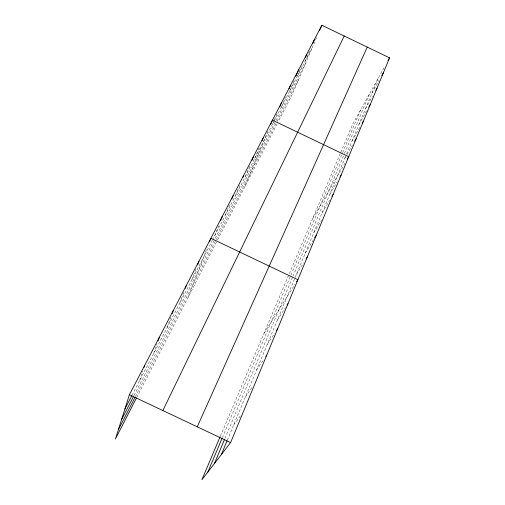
<?xml version="1.0" encoding="UTF-8"?>
<svg xmlns="http://www.w3.org/2000/svg" width="505" height="505" viewBox="0 0 505 505"><rect width="100%" height="100%" fill="white"/><g stroke="black" fill="none" stroke-linecap="round" stroke-linejoin="round"><path stroke-width="0.38" stroke-dasharray="2.52 1.89" d="M139.658 380.536L142.827 371.055M153.709 353.437L157.049 343.861M167.086 327.631L170.81 317.291M179.837 303.025L183.927 291.978M192.007 279.543L195.889 269.304M188.163 297.218L207.271 247.696M214.758 235.646L218.684 225.647M225.407 215.105L229.466 204.891M235.614 195.422L239.641 185.392M245.398 176.542L250.126 164.901M254.791 158.418L259.172 147.738M245.121 186.212L267.985 130.928M272.75 123.769L277.289 112.868M227.326 440.196L345.407 156.872M346.6 154L378.094 78.439M281.335 107.205L285.495 97.288M224.971 438.39L292.685 276.942M292.988 276.222L344.208 154.113M344.505 153.4L369.37 94.119M289.592 91.272L294.409 79.859M222.351 437.658L290.659 275.768M290.956 275.067L341.702 154.801M342.598 152.668L360.829 109.465M220.445 436.004L340.458 153.065M340.761 152.352L352.951 123.63L384.589 66.767M297.54 75.933L301.498 66.616M305.197 61.162L309.502 51.081M316.603 37.534L292.199 94.473L278.299 121.553M136.804 397.296L217.2 240.626M217.56 239.925L277.592 122.93M135.447 396.532L215.932 240.153M216.285 239.471L276.058 123.34M277.119 121.276L298.588 79.569M134.071 395.371L214.846 238.972M215.206 238.272L275.642 121.244M276.001 120.556L305.506 63.422M132.095 395.137L212.251 240.494M212.605 239.799L273.824 121.699M274.177 121.011L312.582 46.927M371.926 93.236L379.192 80.263M365.525 108.594L372.412 96.379M358.885 124.533L366.908 110.399M351.985 141.091L359.996 127.09M344.808 158.305L352.288 145.345M312.702 218.507L344.795 163.424M329.803 194.311L337.22 181.705M321.956 213.142L329.595 200.308M313.782 232.761L321.363 220.18M305.254 253.207L313.87 239.124M296.359 274.55L303.663 262.796M264.02 333.281L294.97 284.353M277.359 320.151L285.445 307.627M267.189 344.543L274.594 333.357M256.54 370.096L263.78 359.465M245.373 396.898L252.614 386.622M233.645 425.04L240.538 415.653"/><path stroke-width="0.76" d="M220.136 436.73L201.886 479.75L230.608 442.601L389.557 57.841L321.868 25.25L129.413 394.721L115.443 438.927L136.451 397.99M144.045 367.406L144.777 365.222M158.071 340.919L159.359 337.233M172.142 313.599L173.209 310.644M185.291 288.298L186.383 285.35M197.55 264.917L198.932 261.262M209.506 241.908L210.901 238.291L297.881 279.751L296.637 281.727M220.641 220.647L222.32 216.361M231.789 199.052L233.234 195.403M242.817 177.507L243.675 175.361M251.9 160.533L253.674 156.171M262.089 140.624L263.257 137.777M270.661 124.451L272.447 120.133L348.721 156.695L347.15 159.384M279.713 107.054L281.531 102.692M221.31 454.633L227.023 440.916M289.062 88.785L290.249 85.957M214.423 463.54L224.371 439.823M295.917 76.299L298.625 69.879M207.839 472.055L222.048 438.378M305.456 57.292L306.674 54.426M312.576 43.878L314.419 39.56M319.703 30.306L321.868 25.25M197.253 426.82L367.236 47.091M162.85 410.54L344.227 36.013M118.334 429.774L135.088 397.227M121.541 419.636L133.711 396.065M124.893 409.037L131.736 395.832M388.029 60.587L389.557 57.841M381.868 75.485L383.396 72.752M375.853 90.275L376.995 88.236M368.82 107.035L370.348 104.339M362.281 123.087L363.43 121.086M354.649 141.255L356.227 138.528M339.953 177.059L341.127 175.071M332.006 196.256L333.212 194.229M314.691 237.779L316.332 235.096M306.099 258.876L307.318 256.919M287.149 304.988L288.002 303.669M276.336 330.724L277.643 328.755M265.908 356.341L266.76 355.084M129.413 394.721L230.608 442.601"/></g></svg>
